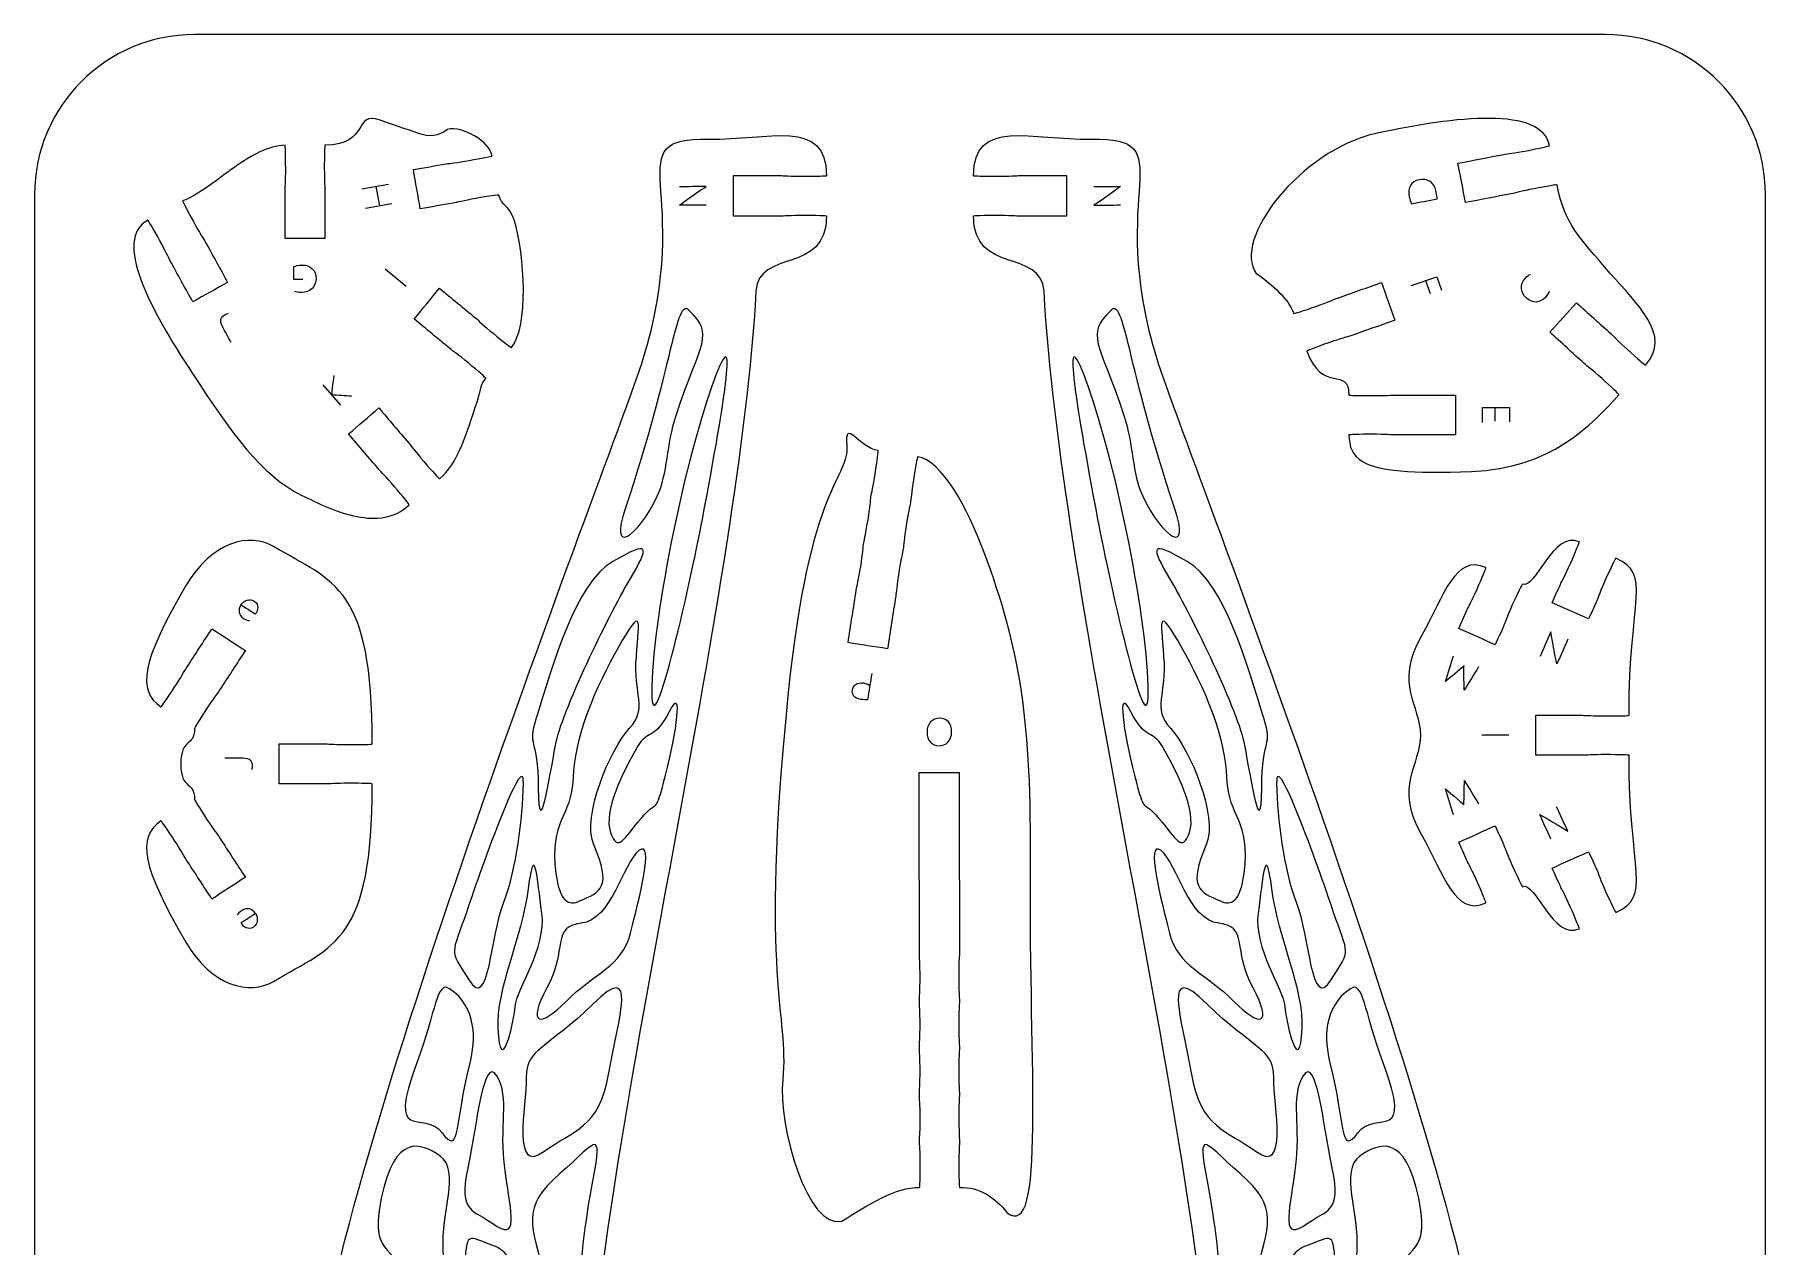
# Model space of a CAD drawing. Extents: x 5 to 405, y 10 to 230.
# Drawn here: x 275 to 405, y 139 to 230 of the extents above; entities that cross this region are included whole.
import ezdxf

# ---------------------------------------------------------------- set-up
doc = ezdxf.new("R2010")
doc.units = 0
doc.header["$MEASUREMENT"] = 0
doc.layers.add('DEFAULT', color=18, linetype='CONTINUOUS')

msp = doc.modelspace()

# ---------------------------------------------------------------- linework, layer by layer
at = {"layer": 'DEFAULT', "color": 18}
for points in [[(299.59, 218.43), (301.58, 218.78)], [(300.64, 218.61), (300.9, 217.13)], [(301.84, 217.3), (299.85, 216.95)], [(302.9, 211.09), (301.34, 212.38)], [(378.4, 211.15), (380.31, 211.82), (380.67, 210.8)], [(379.47, 211.53), (379.81, 210.56)], [(297.99, 202.18), (296.68, 203.71)], [(383.75, 200.87), (383.75, 202), (385.77, 202), (385.77, 200.91)], [(384.7, 200.96), (384.7, 202)], [(385.73, 177.38), (383.71, 177.38)]]:
    msp.add_lwpolyline(points, dxfattribs=at)
at = {"layer": 'DEFAULT', "color": 1}
for points, knots in [([(393, 10), (357.67, 10), (322.33, 10), (287, 10), (280.37, 10), (275, 15.37), (275, 22), (275, 87.33), (275, 152.67), (275, 218), (275, 224.63), (280.37, 230), (287, 230), (322.33, 230), (357.67, 230), (393, 230), (399.63, 230), (405, 224.63), (405, 218), (405, 152.67), (405, 87.33), (405, 22), (405, 15.37), (399.63, 10), (393, 10)], [0, 0, 0, 0, 300.472, 300.472, 300.472, 301.472, 301.472, 301.472, 857.062, 857.062, 857.062, 858.062, 858.062, 858.062, 1158.534, 1158.534, 1158.534, 1159.534, 1159.534, 1159.534, 1715.124, 1715.124, 1715.124, 1716.124, 1716.124, 1716.124, 1716.124]), ([(290.03, 220.05), (291.28, 220.92), (292.57, 221.67), (293.81, 221.69), (293.84, 221.69), (293.85, 220.91), (293.86, 219.95), (293.86, 218.98), (293.81, 218.47), (293.81, 218.2), (293.81, 217.03), (293.81, 215.87), (293.81, 214.7), (294.81, 214.7), (295.81, 214.7), (296.81, 214.7), (296.81, 215.87), (296.81, 217.03), (296.81, 218.2), (296.81, 218.47), (296.76, 218.98), (296.76, 219.95), (296.76, 220.91), (296.78, 221.7), (296.81, 221.7), (300.24, 221.71), (298.88, 224.31), (300.96, 223.58), (301.9, 223.25), (302.85, 222.92), (303.79, 222.59), (304.64, 222.29), (305.34, 222.34), (306, 222.88), (307.17, 223.16), (309.17, 221.97), (309.36, 220.9), (309.34, 220.87), (308.58, 220.72), (307.64, 220.55), (306.69, 220.38), (306.18, 220.34), (305.91, 220.3), (305.09, 220.15), (304.27, 220.01), (303.45, 219.86), (303.62, 218.88), (303.8, 217.9), (303.97, 216.91), (304.79, 217.06), (305.61, 217.2), (306.43, 217.35), (306.7, 217.39), (307.19, 217.53), (308.14, 217.7), (309.1, 217.86), (309.87, 217.98), (309.88, 217.95), (310.06, 217.06), (310.62, 217.31), (311.01, 216.09), (311.84, 213.41), (312.12, 208.08), (310.81, 206.5), (310.79, 206.47), (310.18, 206.96), (309.43, 207.57), (308.69, 208.18), (308.32, 208.55), (308.12, 208.72), (307.21, 209.47), (306.31, 210.21), (305.41, 210.95), (304.78, 210.18), (304.14, 209.41), (303.51, 208.64), (304.41, 207.9), (305.3, 207.16), (306.2, 206.42), (306.41, 206.24), (306.84, 205.95), (307.58, 205.34), (308.33, 204.72), (308.91, 204.21), (308.9, 204.18), (308.5, 203.76), (308.58, 203.5), (308.21, 202.36), (307.48, 200.14), (306.8, 197.77), (305.41, 196.64), (305.39, 196.63), (304.86, 197.21), (304.23, 197.94), (303.61, 198.67), (303.31, 199.09), (303.13, 199.3), (302.37, 200.19), (301.61, 201.07), (300.86, 201.96), (300.1, 201.31), (299.34, 200.66), (298.58, 200.01), (299.34, 199.12), (300.1, 198.23), (300.86, 197.35), (301.03, 197.14), (301.41, 196.79), (302.03, 196.05), (302.66, 195.32), (303.14, 194.72), (303.14, 194.69), (302.03, 193.65), (300.64, 193.53), (299.22, 193.81), (297.74, 194.09), (296.23, 194.83), (295.03, 195.42), (292.02, 196.91), (289.87, 199.97), (286.85, 204.56), (283.63, 209.45), (280.87, 214.62), (283.5, 216.07), (283.52, 216.08), (283.92, 215.41), (284.39, 214.56), (284.85, 213.71), (285.06, 213.24), (285.19, 213), (285.75, 211.98), (286.31, 210.96), (286.88, 209.94), (287.75, 210.42), (288.63, 210.9), (289.5, 211.39), (288.94, 212.41), (288.38, 213.43), (287.81, 214.45), (287.68, 214.69), (287.39, 215.11), (286.93, 215.96), (286.47, 216.79), (286.11, 217.48), (286.12, 217.51), (287.27, 217.92), (288.62, 219.06), (290.03, 220.05)], [1, 1, 1, 1, 2, 2, 2, 3, 3, 3, 4, 4, 4, 13.915003, 13.915003, 13.915003, 22.407003, 22.407003, 22.407003, 32.329004, 32.329004, 32.329004, 33.329004, 33.329004, 33.329004, 34.329004, 34.329004, 34.329004, 35.329004, 35.329004, 35.329004, 43.829123, 43.829123, 43.829123, 44.829123, 44.829123, 44.829123, 45.829123, 45.829123, 45.829123, 46.829123, 46.829123, 46.829123, 47.829123, 47.829123, 47.829123, 54.91499, 54.91499, 54.91499, 63.414427, 63.414427, 63.414427, 70.492124, 70.492124, 70.492124, 71.492124, 71.492124, 71.492124, 72.492124, 72.492124, 72.492124, 73.492124, 73.492124, 73.492124, 74.492124, 74.492124, 74.492124, 75.492124, 75.492124, 75.492124, 76.492124, 76.492124, 76.492124, 86.418291, 86.418291, 86.418291, 94.912211, 94.912211, 94.912211, 104.828254, 104.828254, 104.828254, 105.828254, 105.828254, 105.828254, 106.828254, 106.828254, 106.828254, 107.828254, 107.828254, 107.828254, 108.828254, 108.828254, 108.828254, 109.828254, 109.828254, 109.828254, 110.828254, 110.828254, 110.828254, 120.747725, 120.747725, 120.747725, 129.246735, 129.246735, 129.246735, 139.174342, 139.174342, 139.174342, 140.174342, 140.174342, 140.174342, 141.174342, 141.174342, 141.174342, 142.174342, 142.174342, 142.174342, 143.174342, 143.174342, 143.174342, 144.174342, 144.174342, 144.174342, 145.174342, 145.174342, 145.174342, 146.174342, 146.174342, 146.174342, 147.174342, 147.174342, 147.174342, 157.089957, 157.089957, 157.089957, 165.58886, 165.58886, 165.58886, 175.51091, 175.51091, 175.51091, 176.51091, 176.51091, 176.51091, 177.51091, 177.51091, 177.51091, 178.51091, 178.51091, 178.51091, 178.51091]), ([(330.98, 216.39), (329.82, 216.39), (328.65, 216.39), (327.48, 216.39), (327.48, 217.39), (327.48, 218.39), (327.48, 219.39), (328.65, 219.39), (329.82, 219.39), (330.98, 219.39), (331.26, 219.39), (331.77, 219.34), (332.73, 219.34), (333.7, 219.34), (334.48, 219.36), (334.48, 219.39), (334.48, 223.8), (330.07, 222.06), (325.64, 222.15), (318.6, 222.28), (324.67, 218.4), (320.69, 205.57), (319.09, 200.43), (299.8, 151.17), (296.33, 130.51), (292.86, 109.84), (296.74, 105.26), (303.19, 100.44), (309.64, 95.63), (313.91, 98.85), (316.53, 127.83), (318.8, 152.92), (327.86, 188.04), (329.18, 210.73), (329.36, 213.95), (334.48, 211.92), (334.48, 216.39), (334.48, 216.42), (333.7, 216.44), (332.73, 216.44), (331.77, 216.44), (331.26, 216.39), (330.98, 216.39)], [1, 1, 1, 1, 10.92, 10.92, 10.92, 19.42, 19.42, 19.42, 29.34, 29.34, 29.34, 30.34, 30.34, 30.34, 31.34, 31.34, 31.34, 32.34, 32.34, 32.34, 33.34, 33.34, 33.34, 34.34, 34.34, 34.34, 35.34, 35.34, 35.34, 36.34, 36.34, 36.34, 37.34, 37.34, 37.34, 38.34, 38.34, 38.34, 39.34, 39.34, 39.34, 40.34, 40.34, 40.34, 40.34]), ([(347.27, 216.44), (346.3, 216.44), (345.52, 216.42), (345.52, 216.39), (345.52, 211.92), (350.64, 213.95), (350.82, 210.73), (352.14, 188.04), (361.2, 152.92), (363.47, 127.83), (366.09, 98.85), (370.36, 95.63), (376.81, 100.44), (383.26, 105.26), (387.14, 109.84), (383.67, 130.51), (380.2, 151.17), (360.91, 200.43), (359.31, 205.57), (355.33, 218.4), (361.4, 222.28), (354.36, 222.15), (349.93, 222.06), (345.52, 223.8), (345.52, 219.39), (345.52, 219.36), (346.3, 219.34), (347.27, 219.34), (348.23, 219.34), (348.74, 219.39), (349.02, 219.39), (350.18, 219.39), (351.35, 219.39), (352.52, 219.39), (352.52, 218.39), (352.52, 217.39), (352.52, 216.39), (351.35, 216.39), (350.18, 216.39), (349.02, 216.39), (348.74, 216.39), (348.23, 216.44), (347.27, 216.44)], [1, 1, 1, 1, 2, 2, 2, 3, 3, 3, 4, 4, 4, 5, 5, 5, 6, 6, 6, 7, 7, 7, 8, 8, 8, 9, 9, 9, 10, 10, 10, 11, 11, 11, 20.92, 20.92, 20.92, 29.42, 29.42, 29.42, 39.34, 39.34, 39.34, 40.34, 40.34, 40.34, 40.34]), ([(366.76, 212.07), (364.91, 214.57), (370.07, 221.32), (375.75, 222.57), (381.78, 223.89), (388.22, 224.6), (388.79, 221.66), (388.79, 221.63), (388.02, 221.46), (387.08, 221.28), (386.13, 221.1), (385.62, 221.05), (385.35, 221), (384.2, 220.78), (383.06, 220.56), (381.91, 220.34), (382.1, 219.36), (382.29, 218.37), (382.48, 217.39), (383.62, 217.61), (384.77, 217.83), (385.91, 218.05), (386.18, 218.1), (386.68, 218.25), (387.63, 218.43), (388.57, 218.61), (389.35, 218.74), (389.35, 218.71), (389.92, 215.77), (391.02, 214.76), (393.35, 212.07), (395.34, 209.78), (398.02, 207.41), (396.01, 205.19), (395.99, 205.16), (395.39, 205.67), (394.67, 206.32), (393.96, 206.97), (393.61, 207.35), (393.41, 207.53), (392.54, 208.31), (391.68, 209.09), (390.81, 209.87), (390.14, 209.13), (389.47, 208.39), (388.8, 207.65), (389.67, 206.87), (390.53, 206.08), (391.4, 205.3), (391.6, 205.12), (392.01, 204.82), (392.73, 204.17), (393.44, 203.53), (394, 202.99), (394, 202.96), (391.99, 200.73), (388.87, 197.4), (382.93, 197.19), (378.42, 197.03), (375.95, 197.21), (374.73, 197.95), (374, 198.39), (373.72, 199.04), (373.72, 199.94), (373.72, 199.96), (374.51, 199.99), (375.47, 199.99), (376.44, 199.99), (376.95, 199.94), (377.22, 199.94), (378.72, 199.94), (380.22, 199.94), (381.72, 199.94), (381.72, 200.94), (381.72, 201.94), (381.72, 202.93), (380.22, 202.93), (378.72, 202.93), (377.22, 202.93), (376.95, 202.93), (376.44, 202.89), (375.47, 202.89), (374.51, 202.89), (373.72, 202.91), (373.72, 202.93), (373.72, 205.14), (371.72, 203), (370.56, 206.23), (370.56, 206.25), (371.3, 206.54), (372.2, 206.86), (373.11, 207.18), (373.61, 207.3), (373.87, 207.39), (374.97, 207.78), (376.07, 208.16), (377.17, 208.55), (376.83, 209.49), (376.5, 210.44), (376.17, 211.38), (375.07, 210.99), (373.97, 210.61), (372.87, 210.22), (372.61, 210.13), (372.15, 209.91), (371.24, 209.59), (370.33, 209.27), (369.58, 209.03), (369.57, 209.06), (369.13, 210.22), (368, 211.19), (366.76, 212.07)], [1, 1, 1, 1, 2, 2, 2, 3, 3, 3, 4, 4, 4, 5, 5, 5, 14.917888, 14.917888, 14.917888, 23.419799, 23.419799, 23.419799, 33.337687, 33.337687, 33.337687, 34.337687, 34.337687, 34.337687, 35.337687, 35.337687, 35.337687, 36.337687, 36.337687, 36.337687, 37.337687, 37.337687, 37.337687, 38.337687, 38.337687, 38.337687, 39.337687, 39.337687, 39.337687, 49.256967, 49.256967, 49.256967, 57.760266, 57.760266, 57.760266, 67.686967, 67.686967, 67.686967, 68.686967, 68.686967, 68.686967, 69.686967, 69.686967, 69.686967, 70.686967, 70.686967, 70.686967, 71.686967, 71.686967, 71.686967, 72.686967, 72.686967, 72.686967, 73.686967, 73.686967, 73.686967, 74.686967, 74.686967, 74.686967, 87.436967, 87.436967, 87.436967, 95.936967, 95.936967, 95.936967, 108.686967, 108.686967, 108.686967, 109.686967, 109.686967, 109.686967, 110.686967, 110.686967, 110.686967, 111.686967, 111.686967, 111.686967, 112.686967, 112.686967, 112.686967, 113.686967, 113.686967, 113.686967, 123.59891, 123.59891, 123.59891, 132.100251, 132.100251, 132.100251, 142.012193, 142.012193, 142.012193, 143.012193, 143.012193, 143.012193, 144.012193, 144.012193, 144.012193, 145.012193, 145.012193, 145.012193, 145.012193]), ([(319.37, 194.45), (322.96, 205.06), (323.12, 210.34), (324.17, 209.29), (326.1, 207.38), (325.06, 207.09), (323.18, 201.39), (322.47, 199.24), (322.57, 197.02), (321.76, 195.33), (320.27, 192.19), (318.12, 190.78), (319.37, 194.45)], [1, 1, 1, 1, 2, 2, 2, 3, 3, 3, 4, 4, 4, 5, 5, 5, 5]), ([(358.24, 195.33), (357.43, 197.02), (357.53, 199.24), (356.82, 201.39), (354.94, 207.09), (353.9, 207.38), (355.83, 209.29), (356.88, 210.34), (357.04, 205.06), (360.63, 194.45), (361.88, 190.78), (359.73, 192.19), (358.24, 195.33)], [1, 1, 1, 1, 2, 2, 2, 3, 3, 3, 4, 4, 4, 5, 5, 5, 5]), ([(325.16, 193.62), (324.22, 188.62), (321.2, 175.27), (321.36, 181.06), (321.53, 186.84), (323.9, 198.32), (326.04, 204.07), (327.85, 208.93), (326.93, 202.98), (325.16, 193.62)], [1, 1, 1, 1, 2, 2, 2, 3, 3, 3, 4, 4, 4, 4]), ([(353.96, 204.07), (356.1, 198.32), (358.47, 186.84), (358.64, 181.06), (358.8, 175.27), (355.78, 188.62), (354.84, 193.62), (353.07, 202.98), (352.15, 208.93), (353.96, 204.07)], [1, 1, 1, 1, 2, 2, 2, 3, 3, 3, 4, 4, 4, 4]), ([(346.32, 191.12), (349.06, 183.75), (349.89, 178.54), (349.8, 167.34), (349.68, 152.27), (350.99, 139.26), (348.02, 141.55), (347.13, 142.68), (345.98, 143.49), (344.47, 143.42), (344.44, 143.43), (344.42, 144.21), (344.42, 145.17), (344.42, 146.14), (344.47, 146.65), (344.46, 146.93), (344.46, 147.19), (344.42, 147.71), (344.42, 148.67), (344.41, 149.64), (344.46, 150.15), (344.46, 150.42), (344.46, 150.7), (344.41, 151.2), (344.41, 152.17), (344.41, 153.14), (344.47, 153.65), (344.46, 153.92), (344.46, 154.19), (344.41, 154.7), (344.41, 155.67), (344.41, 156.63), (344.46, 157.15), (344.46, 157.42), (344.46, 157.7), (344.41, 158.22), (344.41, 159.22), (344.4, 160.21), (344.46, 160.74), (344.46, 161.02), (344.46, 165.54), (344.45, 170.06), (344.45, 174.59), (343.45, 174.59), (342.45, 174.59), (341.45, 174.59), (341.45, 170.06), (341.45, 165.54), (341.46, 161.01), (341.46, 160.73), (341.51, 160.21), (341.51, 159.21), (341.51, 158.22), (341.46, 157.7), (341.46, 157.41), (341.46, 157.14), (341.51, 156.64), (341.51, 155.67), (341.51, 154.7), (341.46, 154.19), (341.46, 153.92), (341.46, 153.64), (341.51, 153.14), (341.51, 152.17), (341.51, 151.21), (341.46, 150.69), (341.46, 150.42), (341.46, 150.15), (341.51, 149.64), (341.52, 148.67), (341.52, 147.71), (341.47, 147.2), (341.46, 146.92), (341.47, 146.65), (341.52, 146.14), (341.52, 145.17), (341.52, 144.21), (341.5, 143.44), (341.47, 143.42), (339.69, 143.48), (337.63, 142.12), (335.63, 140.9), (333.09, 140.22), (330.84, 147.94), (331.19, 151.52), (331.69, 156.54), (329.4, 158.78), (331.58, 180.34), (333.21, 196.48), (336.22, 196.69), (336, 199.13), (335.81, 201.29), (336.88, 198.99), (338.36, 198.76), (338.39, 198.75), (338.29, 197.98), (338.14, 197.02), (337.99, 196.07), (337.86, 195.57), (337.82, 195.3), (337.78, 195.03), (337.75, 194.52), (337.6, 193.57), (337.45, 192.61), (337.32, 192.11), (337.28, 191.84), (337.23, 191.57), (337.2, 191.04), (337.05, 190.06), (336.89, 189.08), (336.76, 188.57), (336.72, 188.29), (336.51, 186.98), (336.3, 185.66), (336.1, 184.34), (337.08, 184.19), (338.07, 184.03), (339.06, 183.88), (339.27, 185.19), (339.47, 186.51), (339.68, 187.83), (339.72, 188.1), (339.76, 188.63), (339.91, 189.61), (340.06, 190.59), (340.2, 191.1), (340.24, 191.38), (340.28, 191.65), (340.31, 192.16), (340.46, 193.11), (340.61, 194.07), (340.74, 194.57), (340.78, 194.84), (340.83, 195.11), (340.85, 195.62), (341.01, 196.57), (341.15, 197.52), (341.3, 198.28), (341.32, 198.29), (343.12, 198.08), (345.09, 194.43), (346.32, 191.12)], [1, 1, 1, 1, 2, 2, 2, 3, 3, 3, 4, 4, 4, 5, 5, 5, 6, 6, 6, 7, 7, 7, 8, 8, 8, 9, 9, 9, 10, 10, 10, 11, 11, 11, 12, 12, 12, 13, 13, 13, 14, 14, 14, 52.468002, 52.468002, 52.468002, 60.980002, 60.980002, 60.980002, 99.456006, 99.456006, 99.456006, 100.456006, 100.456006, 100.456006, 101.456006, 101.456006, 101.456006, 102.456006, 102.456006, 102.456006, 103.456006, 103.456006, 103.456006, 104.456006, 104.456006, 104.456006, 105.456006, 105.456006, 105.456006, 106.456006, 106.456006, 106.456006, 107.456006, 107.456006, 107.456006, 108.456006, 108.456006, 108.456006, 109.456006, 109.456006, 109.456006, 110.456006, 110.456006, 110.456006, 111.456006, 111.456006, 111.456006, 112.456006, 112.456006, 112.456006, 113.456006, 113.456006, 113.456006, 114.456006, 114.456006, 114.456006, 115.456006, 115.456006, 115.456006, 116.456006, 116.456006, 116.456006, 117.456006, 117.456006, 117.456006, 118.456006, 118.456006, 118.456006, 119.456006, 119.456006, 119.456006, 120.456006, 120.456006, 120.456006, 131.789131, 131.789131, 131.789131, 140.292834, 140.292834, 140.292834, 151.625959, 151.625959, 151.625959, 152.625959, 152.625959, 152.625959, 153.625959, 153.625959, 153.625959, 154.625959, 154.625959, 154.625959, 155.625959, 155.625959, 155.625959, 156.625959, 156.625959, 156.625959, 157.625959, 157.625959, 157.625959, 158.625959, 158.625959, 158.625959, 158.625959]), ([(285.98, 175.23), (285.98, 177.24), (287.01, 176.44), (287.01, 177.88), (286.99, 177.91), (287.4, 178.57), (287.92, 179.38), (288.45, 180.18), (288.77, 180.59), (288.92, 180.82), (289.56, 181.79), (290.19, 182.77), (290.83, 183.75), (289.99, 184.29), (289.16, 184.84), (288.32, 185.38), (287.68, 184.4), (287.04, 183.43), (286.41, 182.45), (286.26, 182.22), (286.02, 181.77), (285.49, 180.96), (284.97, 180.15), (284.52, 179.51), (284.49, 179.52), (282.66, 180.72), (283.05, 183), (286.37, 188.62), (288.32, 191.94), (291.14, 192.63), (292.95, 191.56), (297.52, 188.86), (300.36, 188.58), (300.36, 176.73), (300.36, 176.7), (299.58, 176.68), (298.61, 176.68), (297.65, 176.68), (297.14, 176.73), (296.86, 176.73), (295.7, 176.73), (294.53, 176.73), (293.37, 176.73), (293.37, 175.73), (293.37, 174.73), (293.37, 173.73), (294.53, 173.73), (295.7, 173.73), (296.86, 173.73), (297.14, 173.73), (297.65, 173.78), (298.61, 173.78), (299.58, 173.78), (300.36, 173.76), (300.36, 173.73), (300.36, 161.89), (297.52, 161.61), (292.95, 158.9), (291.14, 157.83), (288.32, 158.52), (286.37, 161.84), (283.05, 167.46), (282.66, 169.74), (284.49, 170.95), (284.52, 170.96), (284.97, 170.31), (285.49, 169.51), (286.02, 168.7), (286.26, 168.24), (286.41, 168.01), (287.04, 167.04), (287.68, 166.06), (288.32, 165.08), (289.16, 165.63), (289.99, 166.17), (290.83, 166.72), (290.19, 167.69), (289.56, 168.67), (288.92, 169.65), (288.77, 169.88), (288.45, 170.28), (287.92, 171.09), (287.4, 171.89), (286.99, 172.56), (287.01, 172.58), (287.01, 174.02), (285.98, 173.22), (285.98, 175.23)], [1, 1, 1, 1, 2, 2, 2, 3, 3, 3, 4, 4, 4, 13.915564, 13.915564, 13.915564, 22.409124, 22.409124, 22.409124, 32.328438, 32.328438, 32.328438, 33.328438, 33.328438, 33.328438, 34.328438, 34.328438, 34.328438, 35.328438, 35.328438, 35.328438, 36.328438, 36.328438, 36.328438, 37.328438, 37.328438, 37.328438, 38.328438, 38.328438, 38.328438, 39.328438, 39.328438, 39.328438, 49.248438, 49.248438, 49.248438, 57.748438, 57.748438, 57.748438, 67.668438, 67.668438, 67.668438, 68.668438, 68.668438, 68.668438, 69.668438, 69.668438, 69.668438, 70.668438, 70.668438, 70.668438, 71.668438, 71.668438, 71.668438, 72.668438, 72.668438, 72.668438, 73.668438, 73.668438, 73.668438, 74.668438, 74.668438, 74.668438, 84.587753, 84.587753, 84.587753, 93.081313, 93.081313, 93.081313, 102.996876, 102.996876, 102.996876, 103.996876, 103.996876, 103.996876, 104.996876, 104.996876, 104.996876, 105.996876, 105.996876, 105.996876, 105.996876]), ([(388.99, 187.34), (389.9, 186.93), (390.81, 186.53), (391.72, 186.12), (391.93, 186.57), (392.13, 187.03), (392.34, 187.49), (392.45, 187.73), (392.61, 188.22), (393, 189.1), (393.4, 189.98), (393.73, 190.68), (393.77, 190.68), (396.51, 189.46), (394.76, 187.76), (394.76, 178.88), (394.76, 178.85), (393.98, 178.83), (393.01, 178.83), (392.04, 178.83), (391.53, 178.88), (391.26, 178.88), (390.09, 178.88), (388.93, 178.88), (387.76, 178.88), (387.76, 177.88), (387.76, 176.88), (387.76, 175.88), (388.93, 175.88), (390.09, 175.88), (391.26, 175.88), (391.53, 175.88), (392.04, 175.93), (393.01, 175.93), (393.98, 175.93), (394.76, 175.9), (394.76, 175.88), (394.76, 166.99), (396.51, 165.3), (393.77, 164.08), (393.73, 164.08), (393.4, 164.78), (393, 165.65), (392.61, 166.54), (392.45, 167.02), (392.34, 167.27), (392.13, 167.73), (391.93, 168.18), (391.72, 168.64), (390.81, 168.23), (389.9, 167.82), (388.99, 167.41), (389.19, 166.95), (389.4, 166.5), (389.6, 166.04), (389.71, 165.79), (389.97, 165.35), (390.36, 164.46), (390.75, 163.58), (391.05, 162.86), (391.03, 162.85), (389.02, 161.95), (387.75, 166.46), (386.75, 166.01), (386.72, 166.01), (386.38, 166.72), (385.99, 167.59), (385.6, 168.47), (385.43, 168.96), (385.32, 169.21), (385.12, 169.67), (384.91, 170.12), (384.71, 170.58), (383.79, 170.17), (382.88, 169.76), (381.97, 169.35), (382.17, 168.9), (382.38, 168.44), (382.58, 167.98), (382.69, 167.73), (382.95, 167.29), (383.34, 166.41), (383.74, 165.53), (384.03, 164.8), (384.01, 164.79), (381.69, 163.75), (380.92, 166.81), (379.14, 169.96), (377.07, 173.63), (379.09, 175.06), (379.09, 177.38), (379.09, 179.7), (377.07, 181.12), (379.14, 184.8), (380.92, 187.95), (381.69, 191), (384.01, 189.97), (384.03, 189.96), (383.74, 189.23), (383.34, 188.35), (382.95, 187.47), (382.69, 187.02), (382.58, 186.77), (382.38, 186.31), (382.17, 185.86), (381.97, 185.4), (382.88, 184.99), (383.79, 184.59), (384.71, 184.18), (384.91, 184.63), (385.12, 185.09), (385.32, 185.55), (385.43, 185.8), (385.6, 186.28), (385.99, 187.17), (386.38, 188.04), (386.72, 188.74), (386.75, 188.74), (387.75, 188.29), (389.02, 192.81), (391.03, 191.91), (391.05, 191.9), (390.75, 191.17), (390.36, 190.29), (389.97, 189.41), (389.71, 188.96), (389.6, 188.71), (389.4, 188.26), (389.19, 187.8), (388.99, 187.34)], [0, 0, 0, 0, 8.491372, 8.491372, 8.491372, 12.743666, 12.743666, 12.743666, 13.743666, 13.743666, 13.743666, 14.743666, 14.743666, 14.743666, 15.743666, 15.743666, 15.743666, 16.743666, 16.743666, 16.743666, 17.743666, 17.743666, 17.743666, 27.663666, 27.663666, 27.663666, 36.163666, 36.163666, 36.163666, 46.083666, 46.083666, 46.083666, 47.083666, 47.083666, 47.083666, 48.083666, 48.083666, 48.083666, 49.083666, 49.083666, 49.083666, 50.083666, 50.083666, 50.083666, 51.083666, 51.083666, 51.083666, 55.335959, 55.335959, 55.335959, 63.831423, 63.831423, 63.831423, 68.079634, 68.079634, 68.079634, 69.079634, 69.079634, 69.079634, 70.079634, 70.079634, 70.079634, 71.079634, 71.079634, 71.079634, 72.079634, 72.079634, 72.079634, 73.079634, 73.079634, 73.079634, 77.331927, 77.331927, 77.331927, 85.832427, 85.832427, 85.832427, 90.093847, 90.093847, 90.093847, 91.093847, 91.093847, 91.093847, 92.093847, 92.093847, 92.093847, 93.093847, 93.093847, 93.093847, 94.093847, 94.093847, 94.093847, 95.093847, 95.093847, 95.093847, 96.093847, 96.093847, 96.093847, 97.093847, 97.093847, 97.093847, 98.093847, 98.093847, 98.093847, 102.346141, 102.346141, 102.346141, 110.846641, 110.846641, 110.846641, 115.098934, 115.098934, 115.098934, 116.098934, 116.098934, 116.098934, 117.098934, 117.098934, 117.098934, 118.098934, 118.098934, 118.098934, 119.098934, 119.098934, 119.098934, 120.098934, 120.098934, 120.098934, 124.356281, 124.356281, 124.356281, 124.356281]), ([(312.64, 178.58), (313.94, 182.72), (315.62, 188.81), (318.43, 190.43), (321.23, 192.05), (321.23, 191.64), (319.66, 188.99), (318.09, 186.35), (314.57, 179.11), (314.12, 176.64), (313.67, 174.16), (312.87, 169.12), (312.83, 173.42), (312.8, 177.3), (311.99, 176.54), (312.64, 178.58)], [1, 1, 1, 1, 2, 2, 2, 3, 3, 3, 4, 4, 4, 5, 5, 5, 6, 6, 6, 6]), ([(367.17, 173.42), (367.13, 169.12), (366.33, 174.16), (365.88, 176.64), (365.43, 179.11), (361.91, 186.35), (360.34, 188.99), (358.77, 191.64), (358.77, 192.05), (361.57, 190.43), (364.38, 188.81), (366.06, 182.72), (367.36, 178.58), (368.01, 176.54), (367.2, 177.3), (367.17, 173.42)], [1, 1, 1, 1, 2, 2, 2, 3, 3, 3, 4, 4, 4, 5, 5, 5, 6, 6, 6, 6]), ([(316.97, 169.24), (318.42, 165.89), (317.5, 165.64), (315.96, 164.94), (315.11, 164.55), (314.44, 164.86), (314.16, 167.01), (313.63, 171.09), (315.33, 171.11), (315.44, 174.18), (315.55, 177.26), (317.09, 180.93), (318.86, 184.01), (320.62, 187.09), (320.45, 186.27), (320.2, 183.33), (319.95, 180.4), (321.11, 179.45), (319.66, 177.88), (318.21, 176.3), (316.1, 171.25), (316.97, 169.24)], [1, 1, 1, 1, 2, 2, 2, 3, 3, 3, 4, 4, 4, 5, 5, 5, 6, 6, 6, 7, 7, 7, 8, 8, 8, 8]), ([(360.34, 177.88), (358.89, 179.45), (360.05, 180.4), (359.8, 183.33), (359.55, 186.27), (359.38, 187.09), (361.14, 184.01), (362.91, 180.93), (364.45, 177.26), (364.56, 174.18), (364.67, 171.11), (366.37, 171.09), (365.84, 167.01), (365.56, 164.86), (364.89, 164.55), (364.04, 164.94), (362.5, 165.64), (361.58, 165.89), (363.03, 169.24), (363.9, 171.25), (361.79, 176.3), (360.34, 177.88)], [1, 1, 1, 1, 2, 2, 2, 3, 3, 3, 4, 4, 4, 5, 5, 5, 6, 6, 6, 7, 7, 7, 8, 8, 8, 8]), ([(322.39, 174.39), (321.56, 171.19), (321.89, 172.74), (320.55, 171.14), (319.21, 169.54), (318.81, 168.55), (318.26, 170.09), (317.7, 171.64), (319.17, 174.61), (320.29, 176.54), (321.05, 177.84), (321.56, 176.98), (322.66, 179.14), (323.76, 181.3), (323.22, 177.59), (322.39, 174.39)], [1, 1, 1, 1, 2, 2, 2, 3, 3, 3, 4, 4, 4, 5, 5, 5, 6, 6, 6, 6]), ([(357.34, 179.14), (358.44, 176.98), (358.95, 177.84), (359.71, 176.54), (360.83, 174.61), (362.3, 171.64), (361.74, 170.09), (361.19, 168.55), (360.79, 169.54), (359.45, 171.14), (358.11, 172.74), (358.44, 171.19), (357.61, 174.39), (356.78, 177.59), (356.24, 181.3), (357.34, 179.14)], [1, 1, 1, 1, 2, 2, 2, 3, 3, 3, 4, 4, 4, 5, 5, 5, 6, 6, 6, 6]), ([(307.46, 164.16), (308.61, 167.56), (311.78, 176.51), (311.71, 173.78), (311.64, 171.06), (311.23, 167.42), (310.24, 164.86), (309.24, 162.29), (309.15, 156.6), (307.63, 158.99), (306.08, 161.43), (306.31, 160.77), (307.46, 164.16)], [1, 1, 1, 1, 2, 2, 2, 3, 3, 3, 4, 4, 4, 5, 5, 5, 5]), ([(372.37, 158.99), (370.85, 156.6), (370.76, 162.29), (369.76, 164.86), (368.77, 167.42), (368.36, 171.06), (368.29, 173.78), (368.22, 176.51), (371.39, 167.56), (372.54, 164.16), (373.69, 160.77), (373.92, 161.43), (372.37, 158.99)], [1, 1, 1, 1, 2, 2, 2, 3, 3, 3, 4, 4, 4, 5, 5, 5, 5]), ([(313.1, 164.03), (313.46, 161.39), (311.21, 158.33), (311.09, 157.01), (310.98, 155.69), (310, 151.55), (309.79, 155.35), (309.63, 158.27), (311.58, 162.13), (312.07, 165.85), (312.55, 169.57), (312.74, 166.68), (313.1, 164.03)], [1, 1, 1, 1, 2, 2, 2, 3, 3, 3, 4, 4, 4, 5, 5, 5, 5]), ([(319.76, 162.52), (319.13, 160.01), (316.99, 159.51), (314.94, 157.42), (312.88, 155.33), (311.99, 155.68), (313.48, 158.41), (315.04, 161.28), (313.79, 163.04), (316.05, 163.26), (318.32, 163.48), (319.19, 167.78), (320.39, 168.72), (321.58, 169.67), (320.4, 165.02), (319.76, 162.52)], [1, 1, 1, 1, 2, 2, 2, 3, 3, 3, 4, 4, 4, 5, 5, 5, 6, 6, 6, 6]), ([(359.61, 168.72), (360.81, 167.78), (361.68, 163.48), (363.95, 163.26), (366.21, 163.04), (364.96, 161.28), (366.52, 158.41), (368.01, 155.68), (367.12, 155.33), (365.06, 157.42), (363.01, 159.51), (360.87, 160.01), (360.24, 162.52), (359.6, 165.02), (358.42, 169.67), (359.61, 168.72)], [1, 1, 1, 1, 2, 2, 2, 3, 3, 3, 4, 4, 4, 5, 5, 5, 6, 6, 6, 6]), ([(367.93, 165.85), (368.42, 162.13), (370.37, 158.27), (370.21, 155.35), (370, 151.55), (369.02, 155.69), (368.91, 157.01), (368.79, 158.33), (366.54, 161.39), (366.9, 164.03), (367.26, 166.68), (367.45, 169.57), (367.93, 165.85)], [1, 1, 1, 1, 2, 2, 2, 3, 3, 3, 4, 4, 4, 5, 5, 5, 5]), ([(318.14, 152.02), (317.41, 147.83), (315.41, 147.71), (313.24, 146.12), (310.82, 144.35), (311.92, 149.48), (311.93, 151.69), (311.95, 153.89), (313.46, 153.78), (316.93, 157.2), (320.39, 160.61), (318.86, 156.2), (318.14, 152.02)], [1, 1, 1, 1, 2, 2, 2, 3, 3, 3, 4, 4, 4, 5, 5, 5, 5]), ([(363.07, 157.2), (366.54, 153.78), (368.05, 153.89), (368.07, 151.69), (368.08, 149.48), (369.18, 144.35), (366.76, 146.12), (364.59, 147.71), (362.59, 147.83), (361.86, 152.02), (361.14, 156.2), (359.61, 160.61), (363.07, 157.2)], [1, 1, 1, 1, 2, 2, 2, 3, 3, 3, 4, 4, 4, 5, 5, 5, 5]), ([(303.74, 152.87), (305.15, 156.69), (305.2, 158.99), (306.17, 158.35), (308.26, 156.96), (308.12, 154.43), (307.71, 152.79), (306.54, 148.14), (306.97, 145.72), (305.61, 147.52), (304.2, 149.38), (301.39, 146.51), (303.74, 152.87)], [1, 1, 1, 1, 2, 2, 2, 3, 3, 3, 4, 4, 4, 5, 5, 5, 5]), ([(374.39, 147.52), (373.03, 145.72), (373.46, 148.14), (372.29, 152.79), (371.88, 154.43), (371.74, 156.96), (373.83, 158.35), (374.8, 158.99), (374.85, 156.69), (376.26, 152.87), (378.61, 146.51), (375.8, 149.38), (374.39, 147.52)], [1, 1, 1, 1, 2, 2, 2, 3, 3, 3, 4, 4, 4, 5, 5, 5, 5]), ([(310.34, 144.69), (310.82, 141.3), (311.4, 139.29), (309.41, 140.72), (308.03, 141.72), (306.81, 141.46), (307.53, 144.87), (308.25, 148.29), (308.72, 153.45), (309.73, 151.8), (310.73, 150.14), (309.85, 148.08), (310.34, 144.69)], [1, 1, 1, 1, 2, 2, 2, 3, 3, 3, 4, 4, 4, 5, 5, 5, 5]), ([(370.27, 151.8), (371.28, 153.45), (371.75, 148.29), (372.47, 144.87), (373.19, 141.46), (371.97, 141.72), (370.59, 140.72), (368.6, 139.29), (369.18, 141.3), (369.66, 144.69), (370.15, 148.08), (369.27, 150.14), (370.27, 151.8)], [1, 1, 1, 1, 2, 2, 2, 3, 3, 3, 4, 4, 4, 5, 5, 5, 5]), ([(316.71, 142.65), (315.67, 137.03), (315.67, 127.16), (313.35, 136.5), (312.31, 140.68), (311.48, 141.87), (314.45, 144.46), (317.43, 147.06), (317.76, 148.27), (316.71, 142.65)], [1, 1, 1, 1, 2, 2, 2, 3, 3, 3, 4, 4, 4, 4]), ([(365.55, 144.46), (368.52, 141.87), (367.69, 140.68), (366.65, 136.5), (364.33, 127.16), (364.33, 137.03), (363.29, 142.65), (362.24, 148.27), (362.57, 147.06), (365.55, 144.46)], [1, 1, 1, 1, 2, 2, 2, 3, 3, 3, 4, 4, 4, 4]), ([(301.06, 142.71), (302.05, 147.42), (303.95, 146.84), (305.47, 145.77), (306.98, 144.69), (305.52, 141.47), (305.69, 138.74), (305.86, 136.02), (305.28, 135.93), (303.05, 137.42), (300.81, 138.9), (300.44, 139.76), (301.06, 142.71)], [1, 1, 1, 1, 2, 2, 2, 3, 3, 3, 4, 4, 4, 5, 5, 5, 5]), ([(376.95, 137.42), (374.72, 135.93), (374.14, 136.02), (374.31, 138.74), (374.48, 141.47), (373.02, 144.69), (374.53, 145.77), (376.05, 146.84), (377.95, 147.42), (378.94, 142.71), (379.56, 139.76), (379.19, 138.9), (376.95, 137.42)], [1, 1, 1, 1, 2, 2, 2, 3, 3, 3, 4, 4, 4, 5, 5, 5, 5]), ([(309.41, 139.07), (311.31, 138.41), (311.13, 136.18), (312.39, 133.62), (313.55, 131.24), (311.08, 132.63), (309.58, 133.45), (308.08, 134.28), (307.01, 133.17), (307.26, 137.12), (307.45, 140.33), (307.51, 139.73), (309.41, 139.07)], [1, 1, 1, 1, 2, 2, 2, 3, 3, 3, 4, 4, 4, 5, 5, 5, 5]), ([(372.74, 137.12), (372.99, 133.17), (371.92, 134.28), (370.42, 133.45), (368.92, 132.63), (366.45, 131.24), (367.61, 133.62), (368.87, 136.18), (368.69, 138.41), (370.59, 139.07), (372.49, 139.73), (372.55, 140.33), (372.74, 137.12)], [1, 1, 1, 1, 2, 2, 2, 3, 3, 3, 4, 4, 4, 5, 5, 5, 5])]:
    msp.add_open_spline(points, degree=3, knots=knots, dxfattribs=at)
at = {"layer": 'DEFAULT', "color": 18}
for points, knots in [([(325.45, 217.19), (324.78, 217.19), (324.11, 217.19), (323.43, 217.19), (323.43, 217.19), (325.25, 218.5), (325.45, 218.59), (324.78, 218.59), (324.11, 218.58), (323.43, 218.57)], [0, 0, 0, 0, 5.729, 5.729, 5.729, 6.729, 6.729, 6.729, 12.458404, 12.458404, 12.458404, 12.458404]), ([(354.55, 218.59), (355.22, 218.59), (355.89, 218.59), (356.57, 218.59), (356.57, 218.59), (354.75, 217.28), (354.55, 217.19), (355.22, 217.2), (355.89, 217.2), (356.57, 217.21)], [0, 0, 0, 0, 5.728, 5.728, 5.728, 6.728, 6.728, 6.728, 12.456404, 12.456404, 12.456404, 12.456404]), ([(378.4, 217.29), (378.34, 217.44), (378.29, 217.63), (378.25, 217.83), (378.18, 218.2), (378.22, 218.48), (378.34, 218.68), (378.47, 218.89), (378.68, 219.04), (379, 219.1), (379.33, 219.16), (379.61, 219.11), (379.83, 218.96), (380.05, 218.81), (380.21, 218.52), (380.28, 218.14), (380.32, 217.95), (380.34, 217.8), (380.35, 217.67), (379.7, 217.54), (379.05, 217.42), (378.4, 217.29)], [0, 0, 0, 0, 1, 1, 1, 2, 2, 2, 3, 3, 3, 4, 4, 4, 5, 5, 5, 6, 6, 6, 11.634603, 11.634603, 11.634603, 11.634603]), ([(295.14, 211.61), (294.92, 211.61), (294.7, 211.61), (294.48, 211.61), (294.48, 211.93), (294.48, 212.26), (294.48, 212.58), (294.59, 212.62), (294.83, 212.69), (295.1, 212.69), (295.4, 212.69), (295.66, 212.61), (295.85, 212.42), (296.03, 212.26), (296.14, 211.99), (296.14, 211.67), (296.13, 211.07), (295.72, 210.63), (295.04, 210.63), (294.81, 210.63), (294.62, 210.68), (294.54, 210.72)], [0, 0, 0, 0, 1.887, 1.887, 1.887, 4.641, 4.641, 4.641, 5.641, 5.641, 5.641, 6.641, 6.641, 6.641, 7.641, 7.641, 7.641, 8.641, 8.641, 8.641, 9.641, 9.641, 9.641, 9.641]), ([(388.76, 210.73), (388.73, 210.63), (388.64, 210.46), (388.48, 210.27), (388.09, 209.85), (387.54, 209.77), (387.05, 210.22), (386.58, 210.64), (386.55, 211.25), (386.97, 211.71), (387.14, 211.9), (387.28, 211.98), (387.36, 212.01)], [0, 0, 0, 0, 1, 1, 1, 2, 2, 2, 3, 3, 3, 4, 4, 4, 4]), ([(289.76, 206.88), (289.54, 207.28), (289.33, 207.67), (289.11, 208.07), (288.85, 208.54), (289, 208.81), (289.31, 208.98), (289.39, 209.02), (289.5, 209.06), (289.57, 209.07)], [0, 0, 0, 0, 3.832525, 3.832525, 3.832525, 4.832525, 4.832525, 4.832525, 5.832525, 5.832525, 5.832525, 5.832525]), ([(297.47, 204.39), (297.47, 204.39), (297.3, 203.07), (297.31, 202.97), (297.81, 202.94), (298.3, 202.9), (298.8, 202.87)], [0, 0, 0, 0, 1, 1, 1, 5.219678, 5.219678, 5.219678, 5.219678]), ([(290.5, 187.16), (290.74, 187.53), (291.14, 187.68), (291.5, 187.45), (291.89, 187.19), (291.77, 186.77), (291.63, 186.55), (291.6, 186.5), (291.59, 186.49), (291.57, 186.47), (291.21, 186.7), (290.86, 186.93), (290.5, 187.16), (290.26, 186.8), (290.32, 186.4), (290.7, 186.16), (290.89, 186.03), (291.05, 185.99), (291.15, 185.97)], [0, 0, 0, 0, 1, 1, 1, 2, 2, 2, 3, 3, 3, 6.611979, 6.611979, 6.611979, 7.611979, 7.611979, 7.611979, 8.611979, 8.611979, 8.611979, 8.611979]), ([(390.17, 184.59), (389.89, 183.97), (389.62, 183.36), (389.34, 182.75), (389.34, 182.75), (388.88, 184.94), (388.88, 185.16), (388.61, 184.55), (388.35, 183.93), (388.08, 183.31)], [0, 0, 0, 0, 5.728199, 5.728199, 5.728199, 6.728199, 6.728199, 6.728199, 12.457019, 12.457019, 12.457019, 12.457019]), ([(383.45, 182.51), (383.09, 181.94), (382.74, 181.36), (382.38, 180.78), (382.38, 180.78), (382.33, 182.39), (382.37, 182.6), (381.9, 182.2), (381.43, 181.81), (380.97, 181.41), (381.17, 182.06), (381.37, 182.71), (381.57, 183.36)], [0, 0, 0, 0, 5.777978, 5.777978, 5.777978, 6.777978, 6.777978, 6.777978, 11.990675, 11.990675, 11.990675, 17.761672, 17.761672, 17.761672, 17.761672]), ([(337.88, 182.01), (337.77, 181.36), (337.67, 180.7), (337.57, 180.04), (337.44, 180.04), (337.27, 180.05), (337.06, 180.08), (336.81, 180.12), (336.63, 180.21), (336.53, 180.33), (336.44, 180.45), (336.39, 180.6), (336.42, 180.78), (336.45, 180.96), (336.53, 181.09), (336.64, 181.18), (336.8, 181.31), (337.04, 181.34), (337.29, 181.31), (337.37, 181.29), (337.7, 181.19), (337.74, 181.13)], [0, 0, 0, 0, 5.660974, 5.660974, 5.660974, 6.660974, 6.660974, 6.660974, 7.660974, 7.660974, 7.660974, 8.660974, 8.660974, 8.660974, 9.660974, 9.660974, 9.660974, 10.660974, 10.660974, 10.660974, 11.660974, 11.660974, 11.660974, 11.660974]), ([(343.88, 177.65), (343.88, 176.95), (343.45, 176.59), (342.94, 176.59), (342.4, 176.59), (342.03, 177), (342.03, 177.61), (342.03, 178.25), (342.43, 178.67), (342.97, 178.67), (343.52, 178.67), (343.88, 178.25), (343.88, 177.65)], [0, 0, 0, 0, 1, 1, 1, 2, 2, 2, 3, 3, 3, 4, 4, 4, 4]), ([(289.3, 175.68), (289.75, 175.68), (290.2, 175.68), (290.65, 175.68), (291.19, 175.68), (291.35, 175.41), (291.35, 175.07), (291.35, 174.97), (291.33, 174.85), (291.3, 174.79)], [0, 0, 0, 0, 3.833, 3.833, 3.833, 4.833, 4.833, 4.833, 5.833, 5.833, 5.833, 5.833]), ([(381.57, 171.4), (381.37, 172.05), (381.18, 172.7), (380.98, 173.35), (380.98, 173.35), (382.22, 172.32), (382.35, 172.15), (382.37, 172.76), (382.38, 173.37), (382.4, 173.99), (382.75, 173.4), (383.1, 172.82), (383.45, 172.24)], [0, 0, 0, 0, 5.778291, 5.778291, 5.778291, 6.778291, 6.778291, 6.778291, 11.990118, 11.990118, 11.990118, 17.760534, 17.760534, 17.760534, 17.760534]), ([(388.88, 169.59), (388.61, 170.2), (388.33, 170.82), (388.06, 171.43), (388.06, 171.43), (389.99, 170.32), (390.17, 170.17), (389.88, 170.78), (389.6, 171.39), (389.32, 172)], [0, 0, 0, 0, 5.72842, 5.72842, 5.72842, 6.72842, 6.72842, 6.72842, 12.45709, 12.45709, 12.45709, 12.45709]), ([(291.58, 164), (291.81, 163.64), (291.79, 163.21), (291.43, 162.98), (291.03, 162.72), (290.7, 163), (290.56, 163.22), (290.53, 163.27), (290.52, 163.28), (290.51, 163.31), (290.86, 163.54), (291.22, 163.77), (291.58, 164), (291.34, 164.37), (290.95, 164.47), (290.58, 164.23), (290.38, 164.1), (290.28, 163.97), (290.22, 163.89)], [0, 0, 0, 0, 1, 1, 1, 2, 2, 2, 3, 3, 3, 6.612908, 6.612908, 6.612908, 7.612908, 7.612908, 7.612908, 8.612908, 8.612908, 8.612908, 8.612908])]:
    msp.add_open_spline(points, degree=3, knots=knots, dxfattribs=at)

doc.saveas('drawing.dxf')
